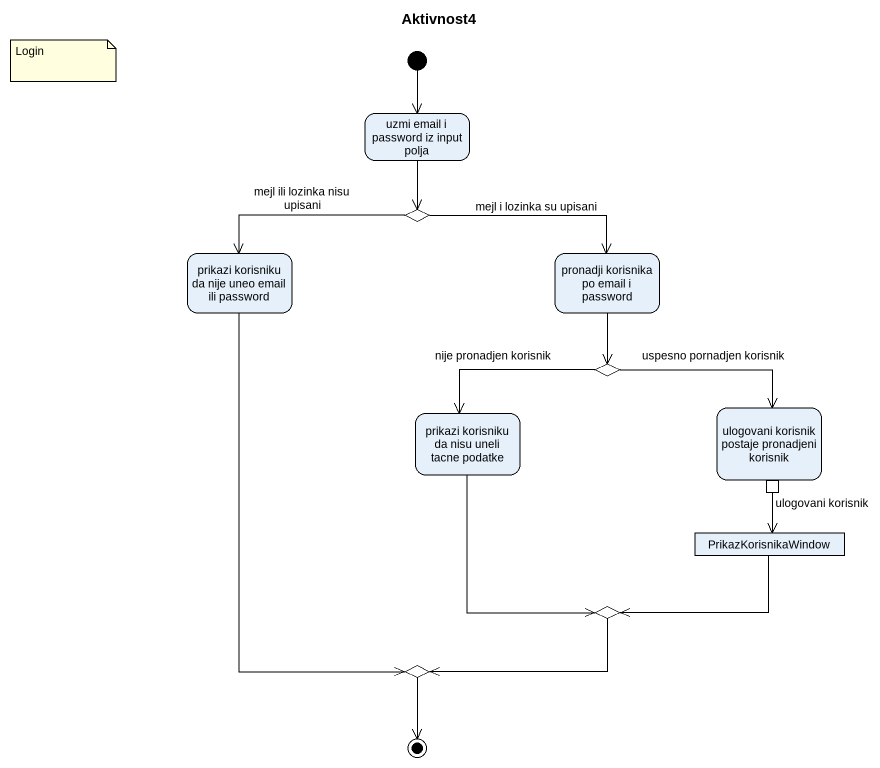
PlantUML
@startuml
title Aktivnost4
hide empty description
state "uzmi email i password iz input polja" as uzmi_email_i_password_iz
state choice1 <<choice>>
state "prikazi korisniku da nije uneo email ili password" as prikazi_korisniku_da_nije
state "pronadji korisnika po email i password" as pronadji_korisnika_po_email
state choice2 <<choice>>
state "prikazi korisniku da nisu uneli tacne podatke" as prikazi_korisniku_da_nisu
state "ulogovani korisnik postaje pronadjeni korisnik" as ulogovani_korisnik_postaje {
  state "ulogovani korisnik" as ulogovani_korisnik <<outputPin>>
}
state PrikazKorisnikaWindow <<object>>
state choice3 <<choice>>
state choice4 <<choice>>
[*] --> uzmi_email_i_password_iz
uzmi_email_i_password_iz --> choice1
choice1 -left-> prikazi_korisniku_da_nije : mejl ili lozinka nisu upisani
choice1 -right-> pronadji_korisnika_po_email : mejl i lozinka su upisani
prikazi_korisniku_da_nije --> choice4
pronadji_korisnika_po_email --> choice2
choice2 -left-> prikazi_korisniku_da_nisu : nije pronadjen korisnik
choice2 -right-> ulogovani_korisnik_postaje : uspesno pornadjen korisnik
prikazi_korisniku_da_nisu --> choice3
ulogovani_korisnik --> PrikazKorisnikaWindow
PrikazKorisnikaWindow -left-> choice3
choice3 -left-> choice4
choice4 --> [*]
note as N1
  Login
end note
@enduml
